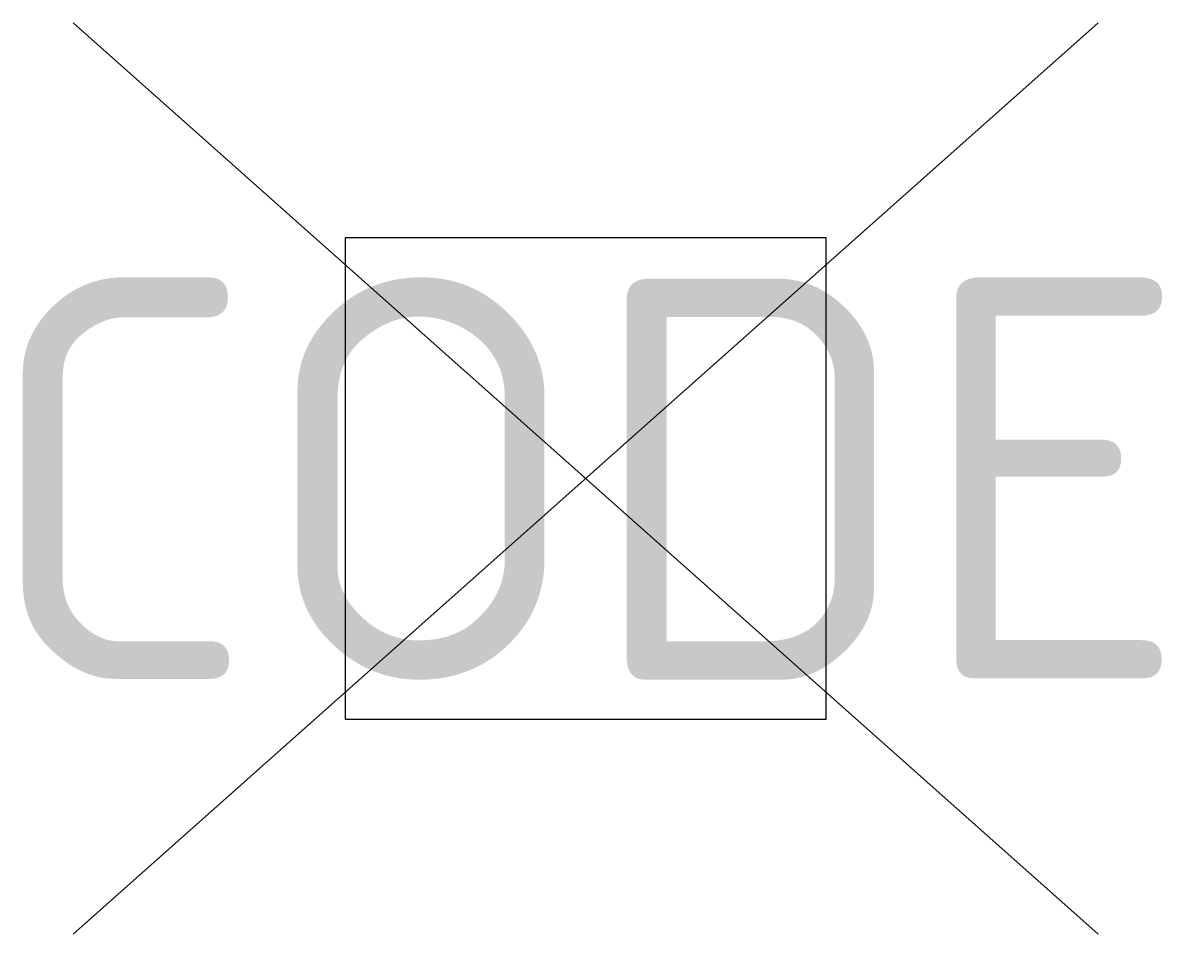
# Model space of a CAD drawing. Extents: x -3.51 to 3.59, y -2.84 to 2.84.
import ezdxf
from ezdxf.enums import TextEntityAlignment as Align

# ---------------------------------------------------------------- set-up
doc = ezdxf.new("R2010")
doc.units = 0
doc.styles.add('NLCS-ISO', font='NLCS-ISO.ttf')

msp = doc.modelspace()

# ---------------------------------------------------------------- linework, layer by layer
for p, q in [((-3.1945, -2.8406), (3.1945, 2.8406)), ((-3.1945, 2.8406), (3.1945, -2.8406))]:
    msp.add_line(p, q)
at = {"flags": 128}
msp.add_lwpolyline([(-1.5, 1.5), (-1.5, -1.5), (1.5, -1.5), (1.5, 1.5)], close=True, dxfattribs=at)

# ---------------------------------------------------------------- texts
at = {"style": 'NLCS-ISO', "flags": 8}
msp.add_attdef('CODE', text='X', height=2.5, dxfattribs=at).set_placement((0, 0), align=Align.MIDDLE)

doc.saveas('drawing.dxf')
